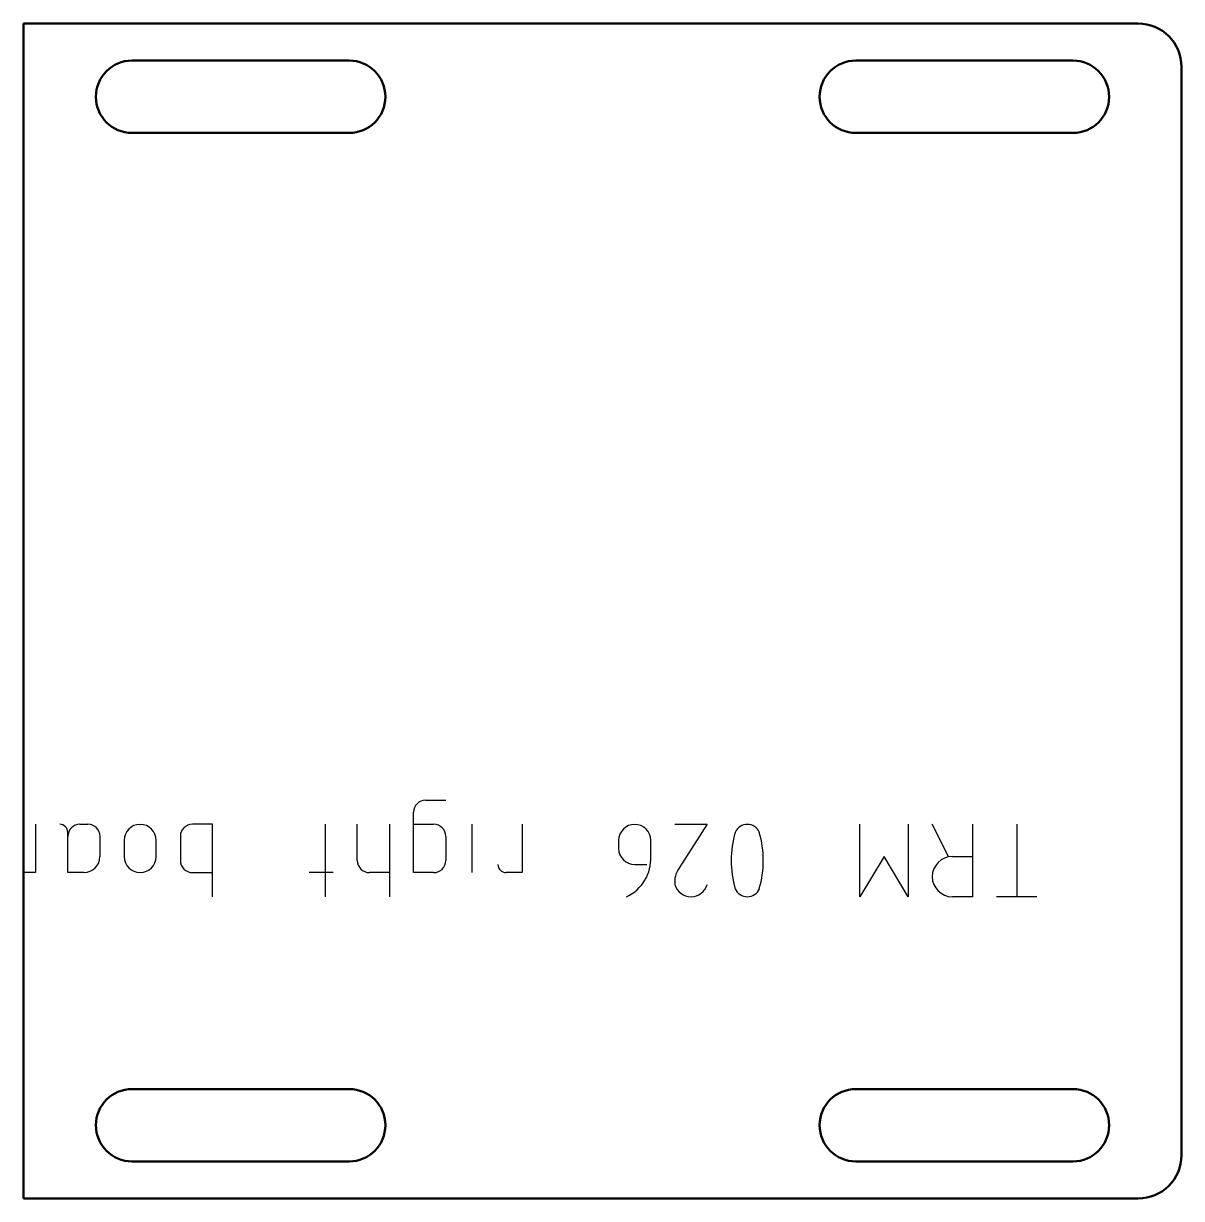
# Model space of a CAD drawing. Header units: millimetres. Extents: x 0 to 160, y 1 to 164.
import ezdxf

# ---------------------------------------------------------------- set-up
doc = ezdxf.new("R2010")
doc.units = ezdxf.units.MM
for name, color, linetype, lineweight in [('IV_INTERIOR_PROFILES', 7, 'Continuous', 50), ('IV_MARK_SURFACE', 2, 'Continuous', 25), ('IV_OUTER_PROFILE', 7, 'Continuous', 50)]:
    doc.layers.add(name, color=color, linetype=linetype, lineweight=lineweight)

msp = doc.modelspace()

# ---------------------------------------------------------------- linework, layer by layer
at = {"layer": 'IV_INTERIOR_PROFILES'}
for p, q in [((15, 158.52), (45, 158.52)), ((115, 158.52), (145, 158.52)), ((45, 148.52), (15, 148.52)), ((145, 148.52), (115, 148.52)), ((15, 16.37), (45, 16.37)), ((115, 16.37), (145, 16.37)), ((45, 6.37), (15, 6.37)), ((145, 6.37), (115, 6.37))]:
    msp.add_line(p, q, dxfattribs=at)
for centre, start, end in [((15, 153.52), 90, 270), ((45, 153.52), 270, 90), ((115, 153.52), 90, 270), ((145, 153.52), 270, 90), ((15, 11.37), 90, 270), ((45, 11.37), 270, 90), ((115, 11.37), 90, 270), ((145, 11.37), 270, 90)]:
    msp.add_arc(centre, 5, start, end, dxfattribs=at)
at = {"layer": 'IV_MARK_SURFACE'}
for p, q in [((55.56, 56.29), (58.34, 56.29)), ((53.9, 52.96), (53.9, 54.62)), ((1.67, 52.96), (1.67, 46.29)), ((7.79, 52.96), (8.9, 52.96)), ((26.12, 52.96), (23.34, 52.96)), ((26.12, 46.29), (26.12, 52.96)), ((41.67, 52.96), (41.67, 46.29)), ((46.12, 47.96), (46.12, 52.96)), ((50.56, 52.96), (50.56, 46.29)), ((53.9, 46.29), (53.9, 52.96)), ((53.9, 52.96), (56.67, 52.96)), ((61.95, 52.96), (61.95, 46.29)), ((68.9, 52.96), (68.9, 46.29)), ((90.01, 52.96), (94.45, 52.96)), ((94.45, 52.96), (90.56, 46.85)), ((115.56, 42.96), (115.56, 52.96)), ((122.23, 52.96), (122.23, 42.96)), ((127.79, 48.51), (125.56, 52.96)), ((131.12, 52.96), (131.12, 48.51)), ((137.23, 52.96), (137.23, 42.96)), ((6.12, 51.29), (6.12, 51.85)), ((6.12, 46.29), (6.12, 51.29)), ((10.56, 51.29), (10.56, 48.51)), ((13.9, 50.73), (13.9, 48.51)), ((18.34, 48.51), (18.34, 50.73)), ((21.67, 51.29), (21.67, 47.96)), ((58.34, 51.29), (58.34, 47.96)), ((82.23, 50.73), (82.23, 49.62)), ((86.67, 48.51), (86.67, 50.73)), ((84.45, 47.4), (86.12, 47.4)), ((118.9, 48.51), (115.56, 42.96)), ((122.23, 42.96), (118.9, 48.51)), ((128.34, 48.51), (131.12, 48.51)), ((131.12, 48.51), (131.12, 42.96)), ((1.67, 46.29), (0, 46.29)), ((8.34, 46.29), (6.12, 46.29)), ((23.34, 46.29), (26.12, 46.29)), ((26.12, 42.96), (26.12, 46.29)), ((41.67, 46.29), (39.45, 46.29)), ((42.79, 46.29), (41.67, 46.29)), ((41.67, 46.29), (41.67, 42.96)), ((50.56, 46.29), (47.79, 46.29)), ((50.56, 46.29), (50.56, 42.96)), ((56.67, 46.29), (53.9, 46.29)), ((68.9, 46.29), (66.67, 46.29)), ((131.12, 42.96), (128.34, 42.96)), ((137.23, 42.96), (134.45, 42.96)), ((140.01, 42.96), (137.23, 42.96))]:
    msp.add_line(p, q, dxfattribs=at)
for centre, radius, start, end in [((55.56, 54.62), 1.67, 90, 180), ((5.01, 51.85), 1.11, 0, 90), ((7.79, 51.29), 1.67, 90, 180), ((8.9, 51.29), 1.67, 0, 90), ((16.12, 50.73), 2.22, 0, 180), ((23.34, 51.29), 1.67, 90, 180), ((56.67, 51.29), 1.67, 0, 90), ((84.45, 50.73), 2.22, 0, 180), ((100.01, 51.14), 1.81, 23.0373, 156.9627), ((111.78, 47.96), 13.99, 163.8661, 196.1339), ((88.23, 47.96), 13.99, 343.8661, 16.1339), ((84.45, 49.62), 2.22, 180, 270), ((8.34, 48.51), 2.22, 270, 0), ((16.12, 48.51), 2.22, 180, 0), ((23.34, 47.96), 1.67, 180, 270), ((47.79, 47.96), 1.67, 180, 270), ((56.67, 47.96), 1.67, 270, 0), ((66.67, 47.4), 1.11, 180, 270), ((80.91, 48.19), 5.77, 294.8942, 3.1783), ((128.34, 45.73), 2.78, 90, 270), ((93, 45.06), 3.02, 143.6911, 188.2364), ((92.23, 45.28), 2.32, 196.4047, 343.5953), ((100.01, 44.75), 1.8, 202.4119, 337.5881)]:
    msp.add_arc(centre, radius, start, end, dxfattribs=at)
at = {"layer": 'IV_OUTER_PROFILE'}
for p, q in [((154, 163.65), (0, 163.65)), ((0, 46.29), (0, 163.65)), ((160, 157.65), (160, 7.24)), ((0, 46.29), (0, 1.24)), ((0, 1.24), (154, 1.24))]:
    msp.add_line(p, q, dxfattribs=at)
for centre, start, end in [((154, 157.65), 0, 90), ((154, 7.24), 270, 0)]:
    msp.add_arc(centre, 6, start, end, dxfattribs=at)

doc.saveas('drawing.dxf')
